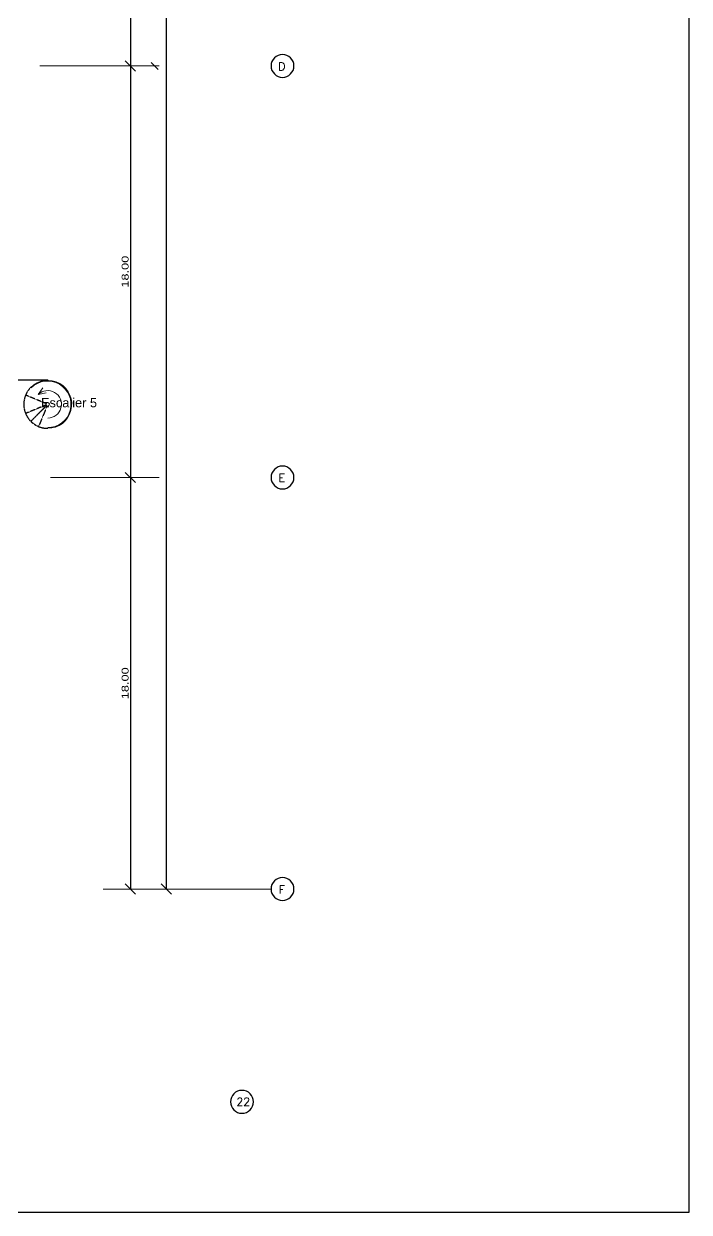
# Model space of a CAD drawing. Header units: metres. Extents: x 134472 to 303672, y 136880 to 366415.
# Drawn here: x 274547 to 303672, y 248215 to 300192 of the extents above; entities that cross this region are included whole.
import ezdxf
from ezdxf.enums import TextEntityAlignment as Align

# ---------------------------------------------------------------- set-up
doc = ezdxf.new("R2010")
doc.units = ezdxf.units.M
doc.header["$LTSCALE"] = 2
doc.header["$MEASUREMENT"] = 0
doc.header["$PDMODE"] = 2
doc.header["$PDSIZE"] = 500
doc.linetypes.add('Planta_2$0$CACHE', pattern=[0.375, 0.25, -0.125])
doc.layers.add('0.03', color=151, linetype='Continuous', lineweight=5)
doc.layers.add('batiment', color=7, linetype='Continuous', lineweight=0)
for name, color, linetype in [('0.1TEN', 133, 'Planta_2$0$CACHE'), ('CFD-Text', 7, 'Continuous'), ('hojo', 255, 'Continuous'), ('MOJI', 7, 'Continuous'), ('SUMPO 400', 6, 'Continuous')]:
    doc.layers.add(name, color=color, linetype=linetype)
doc.styles.add('A030-07$0$ROMANS', font='romans')
doc.styles.add('arial', font='arial.ttf')
doc.styles.add('Style-Arial', font='arial.ttf')
doc.dimstyles.new('400', dxfattribs={"dimtxt": 300, "dimasz": 450, "dimexe": 300, "dimexo": 150, "dimgap": 75, "dimtad": 1, "dimlfac": 0.001, "dimzin": 3, "dimdsep": 46, "dimtxsty": 'Style-Arial', "dimblk": 'OBLIQUE', "dimcen": 900, "dimclrd": 256, "dimclre": 256, "dimazin": 3, "dimtfac": 1, "dimtofl": 0, "dimtmove": 1, "dimatfit": 3, "dimldrblk": 'DOTSMALL', "dimfxl": 1, "dimfrac": 2, "dimtzin": 3, "dimlwd": -1, "dimlwe": 0, "dimarcsym": 0})

# ---------------------------------------------------------------- blocks, each defined once
blk = doc.blocks.new('_Oblique')
at = {"color": 0, "linetype": 'ByBlock', "lineweight": -2}
blk.add_line((0.5, 0.5), (-0.5, -0.5), dxfattribs=at)
blk = doc.blocks.new('*D720')
at = {"layer": 'Defpoints', "color": 0}
for p in [(275097, 298349), (275097, 298349), (275097, 298349), (278098, 280349), (278098, 280349), (278098, 280349), (279214, 280349), (279214, 280349), (279214, 280349)]:
    blk.add_point(p, dxfattribs=at)
at = {"layer": 'SUMPO 400', "lineweight": 0}
for p, q in [((275247, 298349), (279514, 298349)), ((275247, 298349), (279514, 298349)), ((275247, 298349), (279514, 298349)), ((278248, 280349), (279514, 280349)), ((278248, 280349), (279514, 280349)), ((278248, 280349), (279514, 280349))]:
    blk.add_line(p, q, dxfattribs=at)
at = {"layer": 'SUMPO 400'}
blk.add_line((279214, 298349), (279214, 280349), dxfattribs=at)
blk.add_line((279214, 298349), (279214, 280349), dxfattribs=at)
blk.add_line((279214, 298349), (279214, 280349), dxfattribs=at)
at = {"layer": 'SUMPO 400', "xscale": 450, "yscale": 450, "zscale": 450}
for p, rotation in [((279214, 298349), 90), ((279214, 298349), 90), ((279214, 298349), 90), ((279214, 280349), 270), ((279214, 280349), 270), ((279214, 280349), 270)]:
    blk.add_blockref('_Oblique', p, dxfattribs=dict(at, rotation=rotation))
at = {"layer": 'SUMPO 400', "color": 0, "insert": (278985, 289349), "char_height": 300, "attachment_point": 5, "rotation": 90, "style": 'Style-Arial'}
blk.add_mtext('\\W1.333333x;18.00', dxfattribs=at)
blk.add_mtext('\\W1.333333x;18.00', dxfattribs=at)
blk.add_mtext('\\W1.333333x;18.00', dxfattribs=at)
blk = doc.blocks.new('_DOTSMALL')
at = {"color": 0, "linetype": 'ByBlock', "const_width": 0.5}
blk.add_lwpolyline([(-0.0625, 0, 1), (0.0625, 0, 1)], format="xyb", close=True, dxfattribs=at)
blk = doc.blocks.new('*D721')
at = {"layer": 'Defpoints', "color": 0}
for p in [(278301, 352349), (278301, 352349), (278301, 352349), (280787, 352349), (280787, 352349), (280787, 352349), (279214, 262349), (279214, 262349), (279214, 262349)]:
    blk.add_point(p, dxfattribs=at)
at = {"layer": 'SUMPO 400', "lineweight": 0}
for p, q in [((278451, 352349), (281087, 352349)), ((278451, 352349), (281087, 352349)), ((278451, 352349), (281087, 352349)), ((279364, 262349), (281087, 262349)), ((279364, 262349), (281087, 262349)), ((279364, 262349), (281087, 262349))]:
    blk.add_line(p, q, dxfattribs=at)
at = {"layer": 'SUMPO 400'}
blk.add_line((280787, 262349), (280787, 352349), dxfattribs=at)
blk.add_line((280787, 262349), (280787, 352349), dxfattribs=at)
blk.add_line((280787, 262349), (280787, 352349), dxfattribs=at)
at = {"layer": 'SUMPO 400', "xscale": 450, "yscale": 450, "zscale": 450}
for p, rotation in [((280787, 352349), 90), ((280787, 352349), 90), ((280787, 352349), 90), ((280787, 262349), 270), ((280787, 262349), 270), ((280787, 262349), 270)]:
    blk.add_blockref('_Oblique', p, dxfattribs=dict(at, rotation=rotation))
at = {"layer": 'SUMPO 400', "color": 0, "insert": (280559, 307349), "char_height": 300, "attachment_point": 5, "rotation": 90, "style": 'Style-Arial'}
blk.add_mtext('\\W1.333333x;90.00', dxfattribs=at)
blk.add_mtext('\\W1.333333x;90.00', dxfattribs=at)
blk.add_mtext('\\W1.333333x;90.00', dxfattribs=at)
blk = doc.blocks.new('*D719')
at = {"layer": 'Defpoints', "color": 0}
for p in [(278098, 280349), (278098, 280349), (278098, 280349), (277868, 262349), (277868, 262349), (277868, 262349), (279214, 262349), (279214, 262349), (279214, 262349)]:
    blk.add_point(p, dxfattribs=at)
at = {"layer": 'SUMPO 400', "lineweight": 0}
for p, q in [((278248, 280349), (279514, 280349)), ((278248, 280349), (279514, 280349)), ((278248, 280349), (279514, 280349)), ((278018, 262349), (279514, 262349)), ((278018, 262349), (279514, 262349)), ((278018, 262349), (279514, 262349))]:
    blk.add_line(p, q, dxfattribs=at)
at = {"layer": 'SUMPO 400'}
blk.add_line((279214, 280349), (279214, 262349), dxfattribs=at)
blk.add_line((279214, 280349), (279214, 262349), dxfattribs=at)
blk.add_line((279214, 280349), (279214, 262349), dxfattribs=at)
at = {"layer": 'SUMPO 400', "xscale": 450, "yscale": 450, "zscale": 450}
for p, rotation in [((279214, 280349), 90), ((279214, 280349), 90), ((279214, 280349), 90), ((279214, 262349), 270), ((279214, 262349), 270), ((279214, 262349), 270)]:
    blk.add_blockref('_Oblique', p, dxfattribs=dict(at, rotation=rotation))
at = {"layer": 'SUMPO 400', "color": 0, "insert": (278985, 271349), "char_height": 300, "attachment_point": 5, "rotation": 90, "style": 'Style-Arial'}
blk.add_mtext('\\W1.333333x;18.00', dxfattribs=at)
blk.add_mtext('\\W1.333333x;18.00', dxfattribs=at)
blk.add_mtext('\\W1.333333x;18.00', dxfattribs=at)

msp = doc.modelspace()

# ---------------------------------------------------------------- linework, layer by layer
at = {"layer": '0.03', "flags": 128}
for points in [[(275596.586, 282499.317, 1.496605763), (274854.124, 284291.779)], [(275596.586, 282529.317, 1.496605763), (274875.337, 284270.566)], [(275596.586, 282949.317, 1.496605763), (275172.322, 283973.581)], [(275596.586, 283624.317, 1), (275596.586, 283474.317, 1), (275596.586, 283624.317)]]:
    msp.add_lwpolyline(points, format="xyb", dxfattribs=at)
for points in [[(275172.322, 283973.581), (275384.479, 284276.574)], [(275172.322, 283973.581), (275533.44, 284053.639)]]:
    msp.add_lwpolyline(points, dxfattribs=at)
at = {"layer": '0.1TEN', "flags": 128}
for points in [[(275596.585, 284599.317), (272546.586, 284599.317)], [(275527.295, 283578.018), (274626.512, 283951.134)], [(275527.295, 283520.615), (274626.512, 283147.499)], [(275543.553, 283496.284), (274854.124, 282806.855)], [(275567.884, 283480.026), (275194.768, 282579.243)]]:
    msp.add_lwpolyline(points, dxfattribs=at)
msp.add_lwpolyline([(274854.124, 284291.779, 0.668178638), (275596.586, 282499.317)], format="xyb", dxfattribs=at)
at = {"layer": 'batiment', "linetype": 'Continuous'}
msp.add_line((303672.159, 265927.002), (303672.159, 256763.376), dxfattribs=at)
at = {"layer": 'CFD-Text', "flags": 128}
for points in [[(285871.059, 298849.317, 1), (285871.059, 297849.317, 1), (285871.059, 298849.317)], [(285871.175, 280849.317, 1), (285871.175, 279849.317, 1), (285871.175, 280849.317)], [(285871.175, 262849.317, 1), (285871.175, 261849.317, 1), (285871.175, 262849.317)]]:
    msp.add_lwpolyline(points, format="xyb", dxfattribs=at)
msp.add_lwpolyline([(284096.586, 253544.43, 1), (284096.586, 252544.43, 1)], format="xyb", close=True, dxfattribs=at)
at = {"layer": 'hojo'}
msp.add_lwpolyline([(134472.159, 248215.259), (303672.159, 248215.259), (303672.159, 366415.259), (134472.159, 366415.259)], close=True, dxfattribs=at)
msp.add_lwpolyline([(134472.159, 248215.259), (303672.159, 248215.259), (303672.159, 366415.259), (134472.159, 366415.259)], close=True, dxfattribs=at)
at = {"layer": 'SUMPO 400'}
msp.add_line((279213.564, 316349.317), (279213.564, 298349.317), dxfattribs=at)
at = {"layer": 'SUMPO 400', "lineweight": 0}
for p, q in [((277187.993, 298349.317), (279413.564, 298349.317)), ((278249.59, 298349.317), (280475.16, 298349.317)), ((275721.586, 280349.317), (280475.16, 280349.317)), ((285371.175, 262349.317), (280075.16, 262349.317))]:
    msp.add_line(p, q, dxfattribs=at)

# ---------------------------------------------------------------- block references
at = {"layer": 'SUMPO 400', "xscale": 300, "yscale": 300}
for p, rotation in [((279213.564, 298349.317), 270), ((280275.16, 298349.317), 90)]:
    msp.add_blockref('_Oblique', p, dxfattribs=dict(at, rotation=rotation))

# ---------------------------------------------------------------- texts
at = {"layer": 'CFD-Text', "style": 'A030-07$0$ROMANS'}
for s, p in [('D', (285839.257, 298328.093)), ('E', (285839.372, 280328.093)), ('F', (285839.372, 262328.093)), ('22', (284151.651, 253047.597))]:
    msp.add_text(s, height=350, rotation=0.0000273, dxfattribs=at).set_placement(p, align=Align.MIDDLE_CENTER)
at = {"layer": 'MOJI', "style": 'arial'}
msp.add_text('Escalier 5', height=400, dxfattribs=at).set_placement((275300.77, 283419.006))

# ---------------------------------------------------------------- dimensions: what is measured, and where the dimension line sits
at = {"layer": 'SUMPO 400'}
for base, p1, p2, angle, picture, middle in [((280787.314, 352349.317), (279213.564, 262349.317), (278300.778, 352349.317), 90, '*D721', (280559.142, 307349.317)), ((279213.564, 280349.317), (275096.586, 298349.317), (278098.373, 280349.317), 270, '*D720', (278985.392, 289349.317)), ((279213.564, 262349.317), (278098.373, 280349.317), (277867.528, 262349.317), 270, '*D719', (278985.392, 271349.317))]:
    dim = msp.add_linear_dim(base=base, p1=p1, p2=p2, angle=angle, text='\\W1.333333x;<>', dimstyle='400', override={"dimcen": 0.09}, dxfattribs=at)
    dim.commit()
    dim.dimension.update_dxf_attribs({"geometry": picture, "text_midpoint": middle})

doc.saveas('drawing.dxf')
